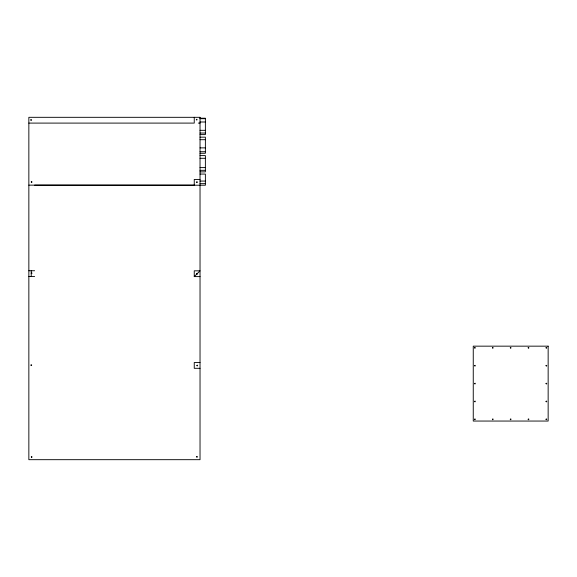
<?xml version="1.0" encoding="UTF-8"?>
<svg xmlns="http://www.w3.org/2000/svg" width="577" height="577" viewBox="0 0 577 577"><rect width="100%" height="100%" fill="white"/><g stroke="black" fill="none" stroke-linecap="round" stroke-linejoin="round"><path stroke-width="0.87" d="M194.254 276.599L200.031 270.822L194.254 270.822L194.254 276.599L200.031 276.599M200.031 118.213L205.383 118.213L205.383 134.607L200.031 134.607M200.031 118.703L205.383 118.703M200.031 121.999L205.383 121.999M28.85 123.096L194.254 123.096L194.254 117.319M198.322 123.096L200.031 123.096M200.031 130.33L205.383 130.33M200.031 133.035L205.383 133.035M200.031 137.16L205.383 137.16L205.383 153.28L200.031 153.28M200.031 139.692L205.383 139.692M200.031 147.878L205.383 147.878M200.031 151.715L205.383 151.715M200.031 155.595L205.383 155.595L205.383 171.881L200.031 171.881M200.031 158.3L205.383 158.3M200.031 167.604L205.383 167.604M200.031 170.316L205.383 170.316M200.031 174.059L205.383 174.059L205.383 185.231L28.85 185.145M200.031 179.454L194.254 179.454L194.254 185.231M200.031 181.07L205.383 181.07M200.031 183.659L205.383 183.659M34.627 185.152L194.254 185.145M28.85 270.743L34.627 270.743M28.85 276.52L34.627 276.52M200.031 362.536L194.254 362.536L194.254 368.314L200.031 368.314M31.23 270.743L31.23 276.52M30.776 119.908C31.302 121.538 32.045 118.754 30.776 119.908M31.259 181.928C31.785 183.558 32.528 180.774 31.259 181.928M31.245 273.145C31.771 274.775 32.521 271.991 31.245 273.145M30.963 365.075C31.483 366.705 32.233 363.921 30.963 365.075M31.302 456.934C31.829 458.564 32.572 455.78 31.302 456.934M196.331 119.547C196.851 121.184 197.601 118.393 196.331 119.547M196.606 182.058C197.125 183.695 197.875 180.904 196.606 182.058M196.468 273.952C196.995 275.59 197.738 272.798 196.468 273.952M196.887 365.429C197.406 367.066 198.156 364.275 196.887 365.429M196.627 456.789C197.146 458.419 197.897 455.635 196.627 456.789M474.554 347.758C475.08 349.395 475.823 346.604 474.554 347.758M474.554 365.63C475.08 367.26 475.823 364.476 474.554 365.63M474.554 383.496C475.08 385.126 475.823 382.342 474.554 383.496M474.554 401.361C475.08 402.998 475.823 400.207 474.554 401.361M474.554 419.227C475.08 420.864 475.823 418.073 474.554 419.227M492.419 347.758C492.946 349.395 493.696 346.604 492.419 347.758M492.419 419.227C492.946 420.864 493.696 418.073 492.419 419.227M510.292 347.758C510.811 349.395 511.561 346.604 510.292 347.758M510.292 419.227C510.811 420.864 511.561 418.073 510.292 419.227M528.157 347.758C528.683 349.395 529.426 346.604 528.157 347.758M528.157 419.227C528.683 420.864 529.426 418.073 528.157 419.227M546.022 347.758C546.549 349.395 547.299 346.604 546.022 347.758M546.022 365.63C546.549 367.26 547.299 364.476 546.022 365.63M546.022 383.496C546.549 385.126 547.299 382.342 546.022 383.496M546.022 401.361C546.549 402.998 547.299 400.207 546.022 401.361M546.022 419.227C546.549 420.864 547.299 418.073 546.022 419.227M200.031 117.319L28.85 117.319L28.85 459.681L200.031 459.681L200.031 117.319M548.15 346.157L473.255 346.157L473.255 421.051L548.15 421.051L548.15 346.157"/></g></svg>
